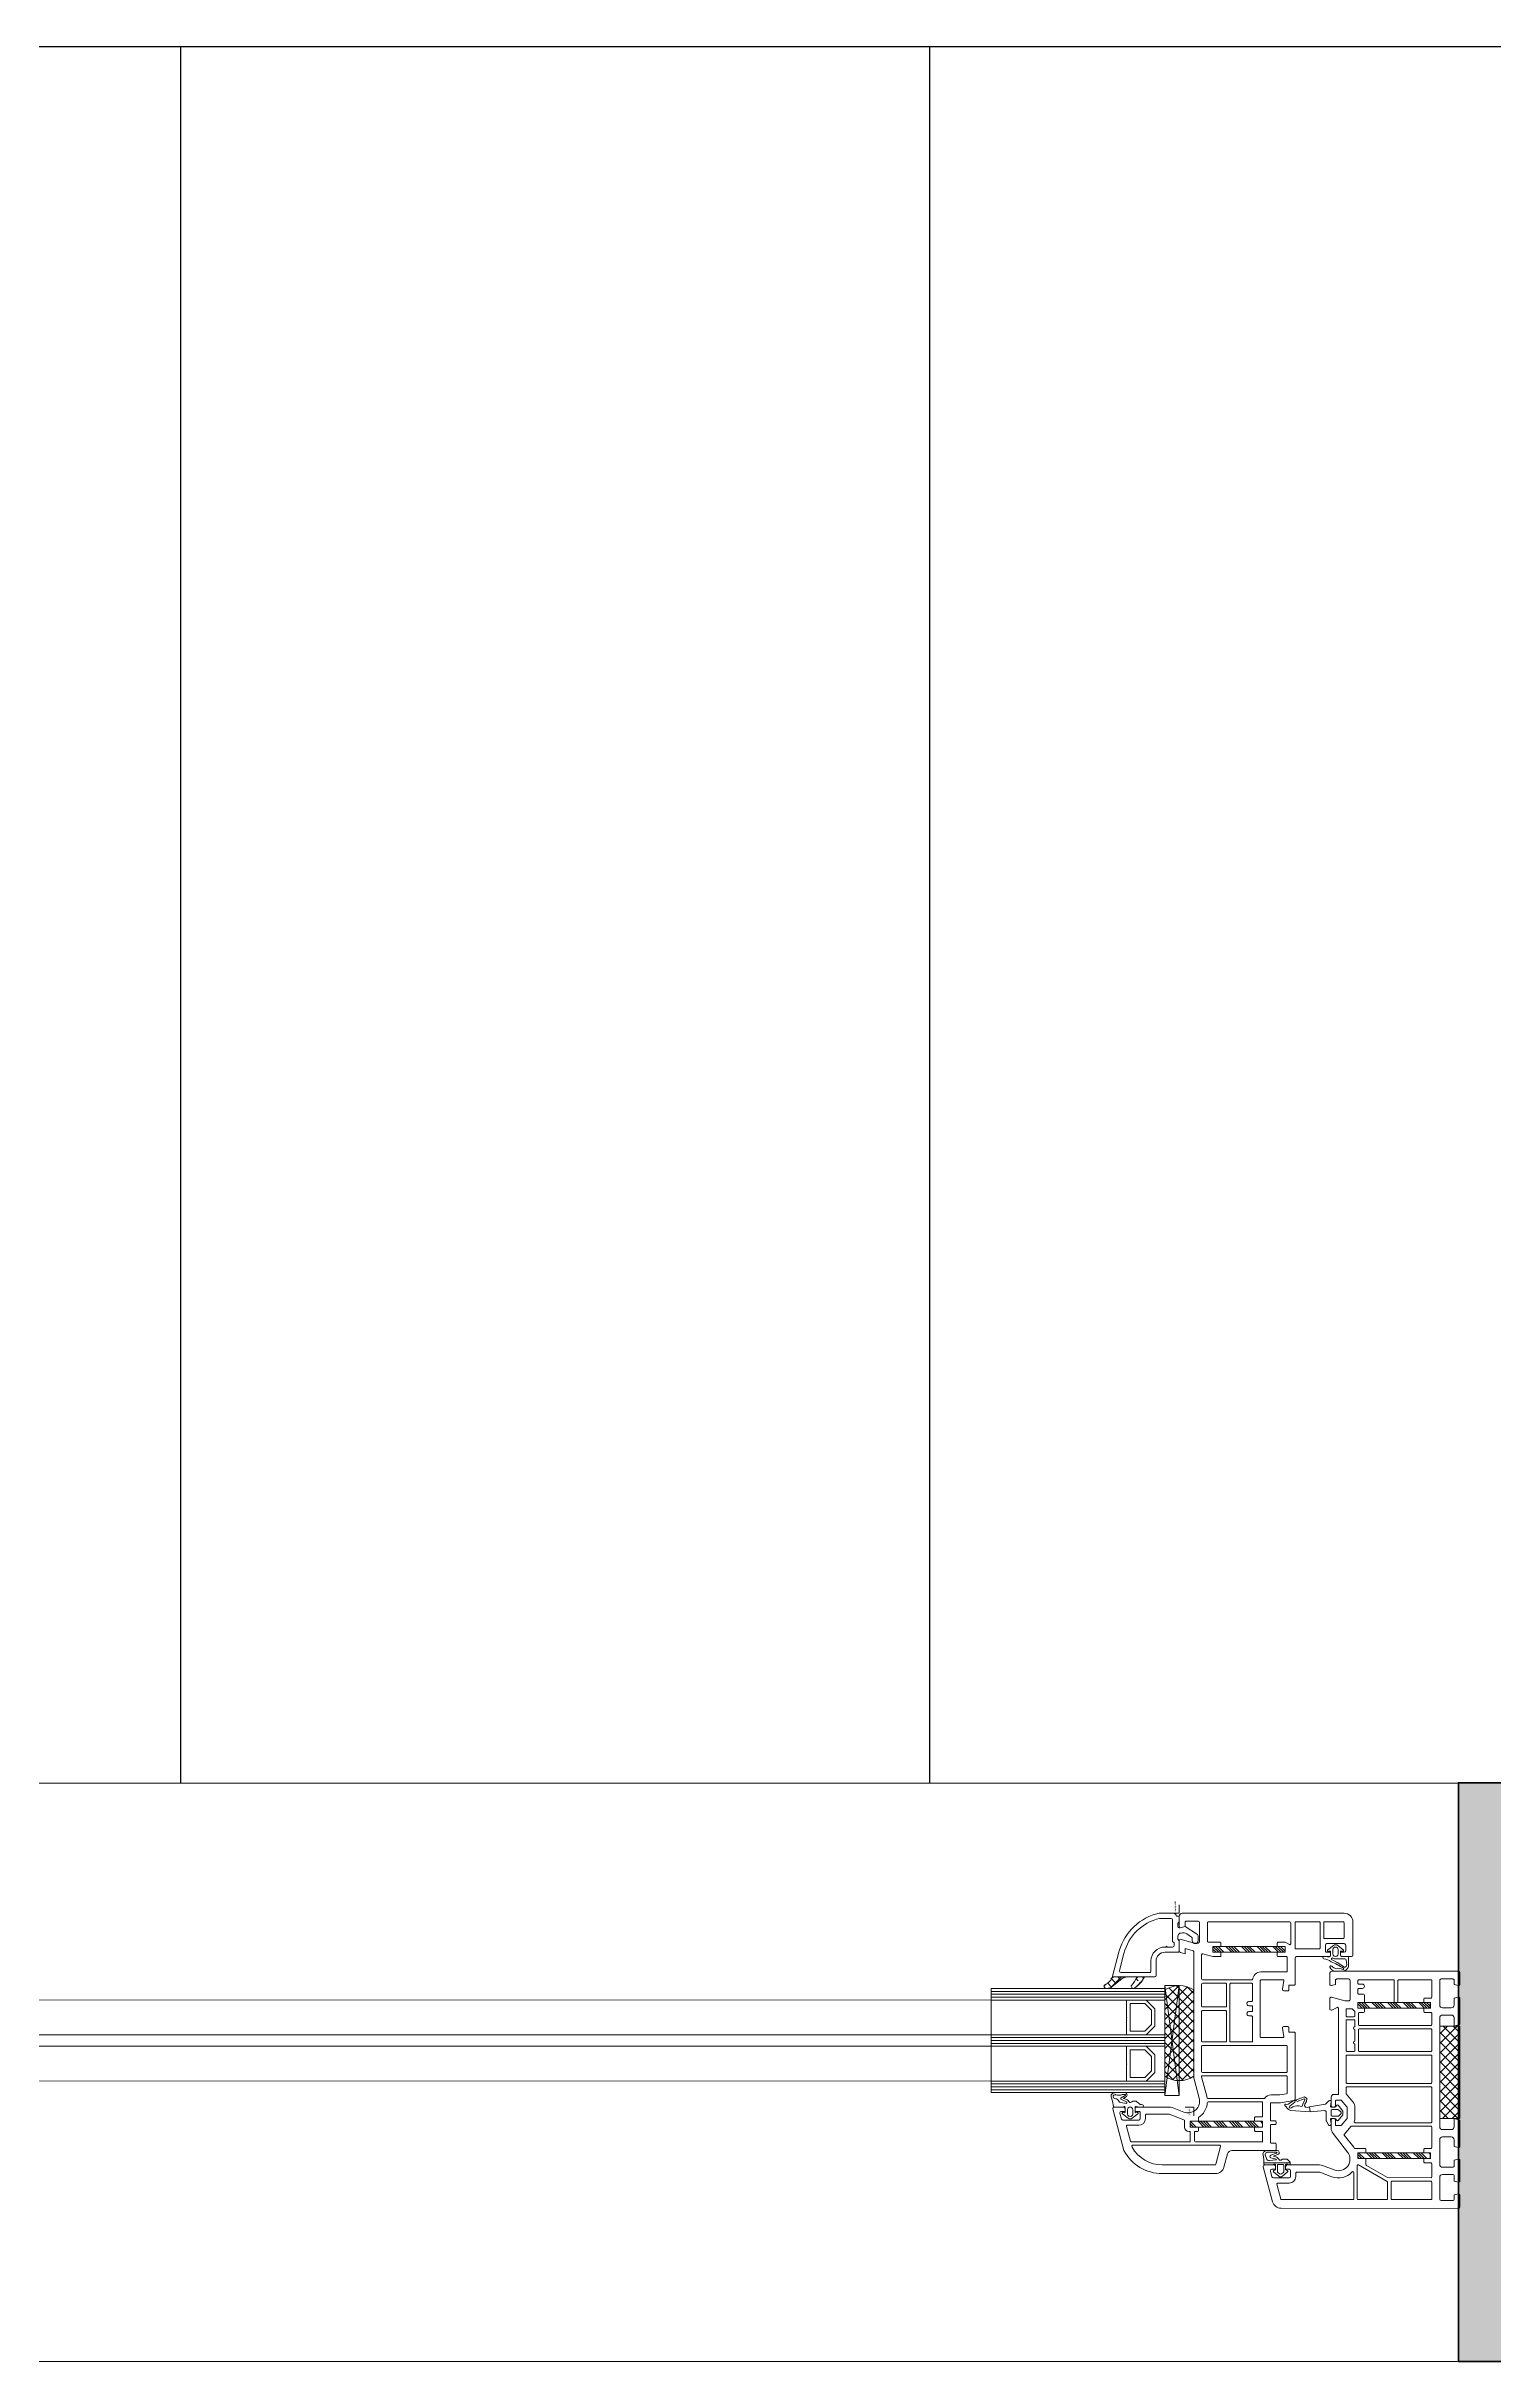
# Model space of a CAD drawing. Header units: feet. Extents: x 600 to 2744, y 411 to 1435.
# Drawn here: x 1770.68 to 1790, y 1023.16 to 1054.08 of the extents above; entities that cross this region are included whole.
import ezdxf

# ---------------------------------------------------------------- set-up
doc = ezdxf.new("R2010")
doc.units = ezdxf.units.FT
for name, color, linetype, lineweight in [('PQI-A-IN-ELEV', 245, 'Continuous', 9), ('PQI-A-WIN', 140, 'Continuous', 13), ('PQI-ST-COLM', 34, 'Continuous', 40)]:
    doc.layers.add(name, color=color, linetype=linetype, lineweight=lineweight)
doc.styles.get("Standard").update_dxf_attribs({"font": 'arial.ttf'})
pattern_1 = [(135, (-4.5994, -2.0003), (1.41421, 1.41421), []), (45, (-4.5994, -2.0003), (1.41421, -1.41421), [])]

# ---------------------------------------------------------------- blocks, each defined once
blk = doc.blocks.new('*X51')
for p, q in [((10.3, 18.74), (10.76, 19.2)), ((11.46, 17.2), (13.46, 19.2)), ((12.36, 17.2), (14.36, 19.2)), ((13.25, 17.2), (15.25, 19.2)), ((14.15, 17.2), (16.15, 19.2)), ((16.85, 17.2), (18.85, 19.2)), ((17.74, 17.2), (19.74, 19.2)), ((18.64, 17.2), (20.64, 19.2)), ((19.54, 17.2), (21.54, 19.2)), ((22.23, 17.2), (24.23, 19.2)), ((23.13, 17.2), (25.13, 19.2)), ((24.03, 17.2), (26.03, 19.2)), ((24.93, 17.2), (26.93, 19.2)), ((27.62, 17.2), (29.62, 19.2)), ((28.52, 17.2), (30.52, 19.2)), ((29.42, 17.2), (31.42, 19.2)), ((30.32, 17.2), (32.32, 19.2)), ((33.01, 17.2), (35.01, 19.2)), ((33.91, 17.2), (35.3, 18.59)), ((34.81, 17.2), (35.3, 17.7))]:
    blk.add_line(p, q)
blk = doc.blocks.new('*X52')
for p, q in [((10.3, 69.93), (11.58, 71.2)), ((10.47, 69.2), (12.47, 71.2)), ((11.37, 69.2), (13.37, 71.2)), ((12.27, 69.2), (14.27, 71.2)), ((14.97, 69.2), (16.97, 71.2)), ((15.86, 69.2), (17.86, 71.2)), ((16.76, 69.2), (18.76, 71.2)), ((17.66, 69.2), (19.66, 71.2)), ((20.35, 69.2), (22.35, 71.2)), ((21.25, 69.2), (23.25, 71.2)), ((22.15, 69.2), (24.15, 71.2)), ((23.05, 69.2), (25.05, 71.2)), ((25.74, 69.2), (27.74, 71.2)), ((26.64, 69.2), (28.64, 71.2)), ((27.54, 69.2), (29.54, 71.2)), ((28.44, 69.2), (30.44, 71.2)), ((31.13, 69.2), (33.13, 71.2)), ((32.03, 69.2), (34.03, 71.2)), ((32.93, 69.2), (34.93, 71.2)), ((33.82, 69.2), (35.3, 70.68))]:
    blk.add_line(p, q)
blk = doc.blocks.new('*X53')
for p, q in [((0, 57.25), (5.75, 63)), ((0, 60.62), (2.38, 63)), ((0, 53.88), (7, 60.88)), ((7, 53.62), (0, 60.62)), ((0, 50.51), (7, 57.51)), ((7, 50.25), (0, 57.25)), ((7, 56.98), (0.98, 63)), ((7, 60.35), (4.35, 63)), ((0, 47.15), (7, 54.15)), ((7, 46.88), (0, 53.88)), ((0, 43.78), (7, 50.78)), ((7, 43.51), (0, 50.51)), ((0, 40.41), (7, 47.41)), ((7, 40.15), (0, 47.15)), ((0, 37.04), (7, 44.04)), ((7, 36.78), (0, 43.78)), ((0, 33.68), (7, 40.68)), ((7, 33.41), (0, 40.41)), ((6.04, 31), (0, 37.04)), ((2.68, 31), (0, 33.68)), ((0.69, 31), (7, 37.31)), ((4.06, 31), (7, 33.94))]:
    blk.add_line(p, q)
blk = doc.blocks.new('PRJ_INSERT_55_593613279781', base_point=(370.06, 296.9))
for points in [[(370.59, 306.09), (370.05, 305.76), (369.97, 305.13), (370.16, 304.39), (368.47, 304.19), (368.82, 310.95), (369.17, 311.66), (370.62, 312.9), (370.8, 312.97), (371.03, 312.89), (371.12, 312.65), (370.99, 312.24), (371.11, 311.8), (372.38, 309.76), (372.64, 308.69), (373.59, 306.14), (372.99, 305.35), (372, 305.48), (371.12, 305.97)], [(370.26, 307.26), (370.38, 306.97), (371.46, 306.58), (372.42, 306.04), (372.77, 306.03), (372.9, 306.23), (372.03, 308.71), (372.25, 308.82), (372.37, 309.19), (372.25, 309.4), (372.03, 309.51), (371.72, 309.42), (370.4, 311.24), (369.85, 311.44), (369.72, 310.83), (370.12, 310.19), (370.38, 309.49), (370.49, 308.74), (370.45, 307.99)], [(369.26, 296.6), (369.15, 296.84), (368.96, 296.9), (367.16, 296.9), (366.86, 296.6), (366.86, 294.61), (366.97, 294.38), (367.87, 293.5), (368.25, 293.5), (369.15, 294.38), (369.26, 294.61)]]:
    blk.add_lwpolyline(points, close=True)
blk.add_lwpolyline([(363.96, 297.83, 0.81046), (364.27, 296.91), (365.83, 297.1), (366.06, 296.94), (366.06, 295.59), (365.97, 295.38), (365.4, 294.96), (365.31, 294.73), (365.37, 294.56), (365.42, 294.51), (367.42, 292.84), (368.7, 292.84), (370.7, 294.51), (370.81, 294.73), (370.72, 294.96), (370.15, 295.38), (370.06, 295.59), (370.06, 296.94), (370.29, 297.1), (371.83, 296.91, 0.721706), (372.24, 297.77), (371.11, 298.85), (370.16, 304.39), (368.47, 304.19), (368.82, 299.14, -0.439955), (368.32, 298.6), (365.33, 298.6), (365.17, 298.56)], format="xyb", close=True)
blk = doc.blocks.new('PRJ_INSERT_54_593613279164', base_point=(0, 0))
blk.add_line((4.01, 0.7), (-5.08, 0.7))
for points in [[(0.6, -1.92), (0.11, -1.66, -0.27755), (0, -1.48), (0, 0, -0.453753), (0.34, 0.3), (0.61, 0.26), (1.04, 0.01), (3.71, 0.01, 0.422763), (4.01, 0.32, -0.054836), (4.3, 3.53, 0.331921), (3.85, 4.66, 0.161435), (2.78, 5), (-0.6, 5, 0.831541), (-0.86, 3.65), (0.43, 3.15, -1.190626), (0.5, 2.89), (-0.47, 2.63, 0.129694), (-0.6, 2.55), (-1.2, 1.95, -0.601488), (-2.24, 1.86, 0.254499), (-2.49, 2), (-3.96, 2, 0.198909), (-4.17, 1.91), (-4.99, 1.09, 0.198912), (-5.08, 0.88), (-5.08, 0.31, 0.414214), (-4.78, 0.01), (-4.52, 0.01), (-4.09, 0.26, -0.16568), (-3.9, 0.3), (-3.74, 0.27, -0.375721), (-3.48, -0.02), (-3.48, -1.48, -0.27755), (-3.59, -1.66), (-4.08, -1.92, 0.531978), (-4.13, -2.41), (-2.39, -3.89, 0.363946), (-1.11, -3.89), (0.65, -2.41, 0.531978)], [(-2.73, -2.56), (-2.06, -3.12, 0.363955), (-1.42, -3.12), (-0.75, -2.56, 0.221711), (-0.64, -2.33), (-0.64, -0.12, 0.413991), (-0.94, 0.18), (-2.54, 0.18, 0.414157), (-2.84, -0.12), (-2.84, -2.33, 0.221711)], [(-0.27, 4.38, 1), (-0.32, 4.09), (1.61, 3.38, -0.733238), (1.57, 2.43), (-0.19, 1.96, 0.917629), (-0.19, 1.72), (2.09, 1.54, 0.335324), (3.12, 2.18), (3.62, 3.53, 0.355746), (3.44, 4.03), (2.97, 4.31, 0.134065), (2.71, 4.38)]]:
    blk.add_lwpolyline(points, format="xyb", close=True)
blk = doc.blocks.new('*X54')
for p, q in [((31.2, -72.68), (31.98, -71.9)), ((32.67, -73.9), (34.67, -71.9)), ((33.57, -73.9), (35.57, -71.9)), ((34.47, -73.9), (36.47, -71.9)), ((35.37, -73.9), (37.37, -71.9)), ((38.06, -73.9), (40.06, -71.9)), ((38.96, -73.9), (40.96, -71.9)), ((39.86, -73.9), (41.86, -71.9)), ((40.75, -73.9), (42.75, -71.9)), ((43.45, -73.9), (45.45, -71.9)), ((44.35, -73.9), (46.35, -71.9)), ((45.24, -73.9), (47.24, -71.9)), ((46.14, -73.9), (48.14, -71.9)), ((48.84, -73.9), (50.84, -71.9)), ((49.73, -73.9), (51.73, -71.9)), ((50.63, -73.9), (52.63, -71.9)), ((51.53, -73.9), (53.53, -71.9)), ((54.22, -73.9), (56.2, -71.93)), ((55.12, -73.9), (56.2, -72.82)), ((56.02, -73.9), (56.2, -73.72))]:
    blk.add_line(p, q)
blk = doc.blocks.new('*X55')
for p, q in [((23.4, -13.13), (25.03, -11.5)), ((23.92, -13.5), (25.92, -11.5)), ((24.82, -13.5), (26.82, -11.5)), ((25.72, -13.5), (27.72, -11.5)), ((28.41, -13.5), (30.41, -11.5)), ((29.31, -13.5), (31.31, -11.5)), ((30.21, -13.5), (32.21, -11.5)), ((31.11, -13.5), (33.11, -11.5)), ((33.8, -13.5), (35.8, -11.5)), ((34.7, -13.5), (36.7, -11.5)), ((35.6, -13.5), (37.6, -11.5)), ((36.5, -13.5), (38.5, -11.5)), ((39.19, -13.5), (41.19, -11.5)), ((40.09, -13.5), (42.09, -11.5)), ((40.99, -13.5), (42.99, -11.5)), ((41.88, -13.5), (43.88, -11.5)), ((44.58, -13.5), (46.58, -11.5)), ((45.48, -13.5), (47.48, -11.5)), ((46.37, -13.5), (48.37, -11.5)), ((47.27, -13.5), (48.4, -12.37))]:
    blk.add_line(p, q)
blk = doc.blocks.new('*X56')
for p, q in [((55, -31.09), (61.01, -25.08)), ((55, -27.72), (57.27, -25.45)), ((55, -34.45), (63.66, -25.8)), ((65, -36.69), (55, -26.69)), ((55, -37.82), (65, -27.82)), ((65, -40.06), (55, -30.06)), ((55, -41.19), (65, -31.19)), ((65, -33.32), (57.16, -25.48)), ((65, -29.96), (60.07, -25.03)), ((65, -26.59), (64.84, -26.43)), ((65, -43.43), (55, -33.43)), ((55, -44.56), (65, -34.56)), ((65, -46.79), (55, -36.79)), ((55, -47.93), (65, -37.93)), ((65, -50.16), (55, -40.16)), ((55, -51.29), (65, -41.29)), ((65, -53.53), (55, -43.53)), ((55, -54.66), (65, -44.66)), ((64.67, -56.56), (55, -46.9)), ((62.3, -57.56), (55, -50.26)), ((59.19, -57.82), (55, -53.63)), ((56.07, -56.96), (65, -48.03)), ((58.64, -57.75), (65, -51.4)), ((62.17, -57.59), (65, -54.76))]:
    blk.add_line(p, q)
blk = doc.blocks.new('PRJ_INSERT_53_593613279183', base_point=(93.09, 45.14))
for points in [[(96.57, 43.39, 0.493145), (96.82, 43.19), (97.25, 43.31, -0.818256), (97.52, 42.78), (95.57, 41.27, -0.342375), (94.09, 41.27), (92.15, 42.78, -0.818728), (92.41, 43.3), (92.84, 43.19, 0.493145), (93.09, 43.38), (93.09, 44.64, 0.414214), (92.59, 45.14), (90.68, 45.14, -0.413893), (90.38, 45.44), (90.37, 48.11, -0.414434), (92.37, 50.11), (94.85, 50.11, -0.326046), (96.79, 48.8, -0.909354), (96.07, 48.46, 0.282568), (94.68, 49.2, -0.132187), (92.36, 49.55, 1.066738), (92.12, 49.15, 0.039876), (96.3, 46.88, 0.149261), (98.83, 45.9, -0.963992), (98.81, 45.14), (98.04, 45.14, -0.012349), (97.12, 45.21, 0.443501), (96.57, 44.71)], [(94.22, 47.2), (96.05, 46.23, -1.052816), (95.72, 45.62, 0.139333), (94.66, 45.92), (91.65, 45.92, -0.382456), (91.16, 46.36), (90.98, 48, -0.505503), (91.79, 48.74)], [(93.93, 44.22, -1), (95.73, 44.22), (95.73, 42.72, -1), (93.93, 42.72)]]:
    blk.add_lwpolyline(points, format="xyb", close=True)
blk = doc.blocks.new('PRJ_INSERT_51_593613279187', base_point=(0, 0))
for points in [[(-2.5, -3.85, 0.339142), (-1.03, -3.85), (0.92, -2.36, 0.808674), (0.67, -1.83), (0.23, -1.94, -0.491369), (-0.02, -1.75), (-0.02, -0.12, -0.708523), (0.51, 0.07, 0.231673), (0.67, 0), (3.73, 0, 0.369523), (4.03, 0.25), (4.31, 2.03), (4.8, 3.53, 0.331664), (4.34, 4.66, 0.134785), (3.27, 5), (0.02, 5, 0.607736), (-0.53, 3.69), (0.46, 3.09, -0.653241), (0.43, 2.91), (-0.81, 2.46, 0.328397), (-1.27, 1.95, -0.43088), (-2.09, 1.65, 0.455948), (-4.64, 1.35, -0.189266), (-6.03, 0.79, 0.992484), (-6.02, 0), (-4.95, 0), (-3.85, 0.17, -0.46157), (-3.5, -0.12), (-3.5, -1.75, -0.491714), (-3.75, -1.95), (-4.2, -1.83, 0.808674), (-4.45, -2.36)], [(-0.39, 1.29), (1.51, 1.59, 0.243686), (2.13, 1.99), (2.33, 2.34, -0.198893), (2.94, 2.8, 0.149078), (4.03, 3.21), (4.12, 3.52, 0.40407), (3.87, 4.06), (3.36, 4.28, 0.163046), (3.17, 4.27, -0.202004), (0.96, 4.36, 0.138983), (0.8, 4.4), (-0.04, 4.36, 0.642669), (-0.05, 4.02), (1.32, 3.2, -0.577351), (1.28, 2.57), (-0.55, 1.82, 0.756768)], [(-2.66, -0.9), (-2.66, -2.4, 1), (-0.86, -2.4), (-0.86, -0.9, 1)]]:
    blk.add_lwpolyline(points, format="xyb", close=True)
blk = doc.blocks.new('BASEPOINT')
for q in [(0, 3), (2.96, 0)]:
    blk.add_line((0, 0), q)
blk.add_text('Basepoint', height=0.6).set_placement((0.45, 1.17))
blk = doc.blocks.new('PRJ_INSERT_50_593613279190', base_point=(0, 0))
h = blk.add_hatch()
h.set_pattern_fill('NETZ', color=256, scale=2, angle=-135, style=0)
h.set_pattern_definition(pattern_1)
edge = h.paths.add_edge_path()
edge.add_arc((-25.3, 25.34), 0.701, 21.51182, 179.95802)
edge.add_line((-26, 25.34), (-26, 25.04))
edge.add_arc((-22.99, 25.05), 3.01, 180.06156, 218.44381)
edge.add_line((-25.35, 23.18), (-22.67, 19.87))
edge.add_arc((-25, 17.98), 3, 0, 39.0439, ccw=False)
edge.add_line((-22, 17.98), (-22, 22.9))
edge.add_arc((-21.8, 22.9), 0.197, 73.53865, 180.28711, ccw=False)
edge.add_arc((-20.78, 27.14), 4.17, 201.73547, 256.53694, ccw=False)
h = blk.add_hatch()
h.set_pattern_fill('NETZ', color=256, scale=2, angle=-135, style=0)
h.set_pattern_definition(pattern_1)
edge = h.paths.add_edge_path()
edge.add_arc((-25.3, 15.93), 0.7, 57.98631, 211.92105, ccw=False)
edge.add_arc((-19.32, 22.23), 8, 225.52181, 250.45668)
edge.add_line((-22, 14.69), (-22, 11.99))
edge.add_arc((-17.19, 21.15), 10.35, 212.72278, 242.29217, ccw=False)
for points in [[(-24.65, 25.59, 0.827612), (-26, 25.34), (-26, 25.04, 0.169058), (-25.35, 23.18), (-22.67, 19.87, -0.172029), (-22, 17.98), (-22, 22.9, -0.502666), (-21.75, 23.09, -0.243781)], [(-25.89, 15.56, -0.794971), (-24.93, 16.52, 0.10923), (-22, 14.69), (-22, 11.99, -0.129742)], [(-3, 0), (-1, 0), (-1, 1, 0.414214), (0, 2), (0, 7, 0.27545), (-12.95, 20.73), (-13.5, 20.88), (-21.75, 23.09, 0.490874), (-22, 22.89), (-22, 8.5, 0.413429), (-21.5, 8), (-16.5, 8, -0.414072), (-13.5, 5), (-13.5, 0.5, 0.414542), (-13, 0), (-9.5, 0), (-9, 0.5), (-7.9, 0.5, -0.339454), (-6.93, -0.24), (-6.83, -0.62, -0.212557), (-7.15, -2.63), (-8.22, -4.27, -0.253968), (-8.64, -4.5), (-9.5, -4.5, 1), (-9.5, -6.5), (-7.79, -6.5, 0.253968), (-7.37, -6.27), (-4.6, -2), (-5.08, -0.21, -0.493145), (-4.54, 0.5), (-3.5, 0.5)], [(-11.43, 4.4), (-11.68, 4.65), (-11.68, 5, 0.414381), (-16.48, 9.8), (-19.97, 9.8, -0.414219), (-20.47, 10.3), (-20.47, 20.24, -0.493144), (-19.85, 20.72), (-13.92, 19.13, -0.280669), (-1.78, 6.8), (-1.78, 2.8, -0.41418), (-2.28, 2.3), (-9.72, 2.3), (-10.22, 1.8), (-11.18, 1.8, -0.414237), (-11.68, 2.3), (-11.68, 4.15)]]:
    blk.add_lwpolyline(points, format="xyb", close=True)
blk.add_blockref('BASEPOINT', (0, 0))
blk = doc.blocks.new('BASIS')
for q in [(0, 3), (3, 0)]:
    blk.add_line((0, 0), q)
blk.add_text('BASIS', height=0.6).set_placement((0.45, 1.17))
blk = doc.blocks.new('GLASDATABASE6')
for p, q in [((-35, 0), (-35, 60)), ((-34, 0), (-34, 60)), ((-33, 0), (-33, 60)), ((-19, 0), (-19, 60)), ((-18, 0), (-18, 60)), ((-17, 0), (-17, 60)), ((-3, 0), (-3, 60)), ((-2, 0), (-2, 60)), ((-1, 0), (-1, 60)), ((1, 0), (-37, -5)), ((1, -5), (-37, 0))]:
    blk.add_line(p, q)
for points in [[(-32, 0), (-32, 60), (-36, 60), (-36, 0)], [(-32, 13.2), (-26.12, 13.2), (-26, 13.1), (-25.88, 13.2), (-20, 13.2), (-20, 60), (-32, 60)], [(-16, 0), (-16, 60), (-20, 60), (-20, 0)], [(-16, 13.2), (-10.12, 13.2), (-10, 13.1), (-9.88, 13.2), (-4, 13.2), (-4, 60), (-16, 60)], [(0, 0), (0, 60), (-4, 60), (-4, 0)], [(-21.2, 12), (-21.2, 6.9), (-23.5, 4.6), (-28.5, 4.6), (-30.8, 6.9), (-30.8, 12)], [(-5.2, 12), (-5.2, 6.9), (-7.5, 4.6), (-12.5, 4.6), (-14.8, 6.9), (-14.8, 12)], [(1, 0), (1, -5), (-37, -5), (-37, 0)], [(-20, 6.4), (-23, 3.4), (-29, 3.4), (-32, 6.4), (-32, 0), (-20, 0)], [(-4, 6.4), (-7, 3.4), (-13, 3.4), (-16, 6.4), (-16, 0), (-4, 0)], [(0, 0), (0, 0)], [(0, 0), (0, 0)]]:
    blk.add_lwpolyline(points, close=True)
blk.add_blockref('BASIS', (5, -10))
blk = doc.blocks.new('w2')
at = {"ltscale": 1000}
for p, q in [((-970.72, 3), (-1538, 3)), ((-970.72, -9), (-1538, -9)), ((-970.72, -13), (-1538, -13)), ((-970.72, -25), (-1538, -25))]:
    blk.add_line(p, q, dxfattribs=at)
for points in [[(-1658, -22.2, 0.556925), (-1657.57, -22.47), (-1655.72, -21.55, -0.556533), (-1655, -22), (-1655, -25.5, -0.496724), (-1655.64, -25.98), (-1660.2, -24.7), (-1661.5, -24.7, 0.414431), (-1662, -25.2), (-1662, -31.8, 0.414436), (-1661.5, -32.3), (-1657.5, -32.3, 0.414367), (-1657, -31.8), (-1657, -30.38), (-1655.63, -30.02, -0.492998), (-1655, -30.5), (-1655, -34, -0.414113), (-1656, -35), (-1699.5, -35, -0.41391), (-1700, -34.5), (-1700, -30.5, -0.492952), (-1699.37, -30.02), (-1698, -30.38), (-1698, -31.8, 0.414436), (-1697.5, -32.3), (-1693.5, -32.3, 0.414367), (-1693, -31.8), (-1693, -23.3, 0.414337), (-1694, -22.3), (-1697, -22.3, 0.414305), (-1698, -23.3), (-1698, -25.62), (-1699.37, -25.98, -0.492951), (-1700, -25.5), (-1700, -16.54), (-1698, -16), (-1698, -18.8, 0.414305), (-1697, -19.8), (-1694, -19.8, 0.414337), (-1693, -18.8), (-1693, 18.8, 0.414353), (-1694, 19.8), (-1697, 19.8, 0.414289), (-1698, 18.8), (-1698, 16), (-1700, 16.54), (-1700, 25.5, -0.492952), (-1699.37, 25.98), (-1698, 25.62), (-1698, 23.3, 0.414312), (-1697, 22.3), (-1694, 22.3, 0.41433), (-1693, 23.3), (-1693, 31.8, 0.414337), (-1694, 32.8), (-1697.5, 32.8, 0.414474), (-1698, 32.3), (-1698, 30.38), (-1699.37, 30.02, -0.492965), (-1700, 30.5), (-1700, 37.5, -0.492951), (-1699.37, 37.98), (-1698, 37.62), (-1698, 35.8, 0.414434), (-1697.5, 35.3), (-1694, 35.3, 0.414337), (-1693, 36.3), (-1693, 43.8, 0.414099), (-1693.5, 44.3), (-1697.5, 44.3, 0.414474), (-1698, 43.8), (-1698, 42.38), (-1699.37, 42.02, -0.492957), (-1700, 42.5), (-1700, 46.5, -0.413949), (-1699.5, 47), (-1638.17, 47, -0.339426), (-1635.27, 44.78), (-1632.02, 32.63, -0.492962), (-1632.5, 32), (-1635.75, 32, -0.413995), (-1636.25, 32.5), (-1636.25, 33.5), (-1634.97, 33.5, 0.493234), (-1634.49, 34.13), (-1635.03, 36.13, 0.339569), (-1635.51, 36.5), (-1640.97, 36.5, 0.414176), (-1641.47, 36), (-1641.47, 34, 0.414129), (-1640.97, 33.5), (-1639.75, 33.5), (-1639.75, 32.5, -0.414056), (-1640.25, 32), (-1651.45, 32, -0.090992), (-1652.51, 32.2), (-1656.58, 33.74, 0.759024), (-1661.15, 27.54), (-1656.14, 21.12, -0.167343), (-1655.5, 19.27), (-1655.5, 16.5, -0.414099), (-1656, 16), (-1656.5, 16, -0.413953), (-1657, 16.5), (-1657, 18.1, 0.414442), (-1657.3, 18.4), (-1658.99, 18.4), (-1660.93, 16.08, 0.176331), (-1661, 15.89), (-1661, 12.11, 0.176331), (-1660.93, 11.92), (-1658.99, 9.6), (-1657.3, 9.6, 0.414454), (-1657, 9.9), (-1657, 11.5, -0.413993), (-1656.5, 12), (-1656, 12, -0.414059), (-1655.5, 11.5), (-1655.5, 8.6, -0.41409), (-1656.5, 7.6), (-1658, 7.6)], [(-1676.5, 44, -0.414447), (-1676.2, 43.7), (-1676.2, 37.9, -0.414397), (-1676.5, 37.6), (-1690, 37.6, -0.414209), (-1690.3, 37.9), (-1690.3, 43.7, -0.414259), (-1690, 44)], [(-1674.7, 44), (-1664.8, 44, -0.414029), (-1664.5, 43.7), (-1664.5, 32.24, -0.577202), (-1664.95, 31.98), (-1674.85, 37.7, -0.26846), (-1675, 37.96), (-1675, 43.7, -0.414535)], [(-1637.03, 38.3), (-1640.97, 38.3, 0.414183), (-1643.27, 36), (-1643.27, 34.8, -0.414388), (-1643.57, 34.5), (-1651.54, 34.5), (-1655.69, 36.08, 0.306342), (-1662.78, 34.41, -0.683106), (-1663.3, 34.61), (-1663.3, 43.7, -0.414259), (-1663, 44), (-1638.4, 44, -0.339457), (-1638.11, 43.78), (-1636.74, 38.68, -0.492823)], [(-1664.7, 29.8), (-1664.7, 27.8), (-1667.5, 27.8), (-1667.5, 26.6, 0.414535), (-1667.2, 26.3), (-1663.58, 26.3), (-1663.28, 25.88), (-1660.03, 21.72, -0.354189), (-1660.04, 21.34), (-1662.25, 18.71, -0.221513), (-1662.48, 18.6), (-1690, 18.6, -0.414203), (-1690.3, 18.9), (-1690.3, 26, -0.414196), (-1690, 26.3), (-1687.8, 26.3, 0.414029), (-1687.5, 26.6), (-1687.5, 27.8), (-1689.8, 27.8), (-1689.8, 29.8), (-1687.5, 29.8), (-1687.5, 31, 0.41397), (-1687.8, 31.3), (-1690, 31.3, -0.414203), (-1690.3, 31.6), (-1690.3, 36.1, -0.414204), (-1690, 36.4), (-1675, 36.4), (-1667.65, 32.16, -0.267494), (-1667.5, 31.9), (-1667.5, 29.8)], [(-1608, -41.72, 0.336162), (-1607.78, -42.01), (-1605, -42.79), (-1605, -41), (-1603.37, -41.44, -0.33952), (-1603, -41.92), (-1603, -45.5, -0.496683), (-1603.63, -45.98), (-1608.2, -44.7), (-1609.5, -44.7, 0.414137), (-1610, -45.2), (-1610, -51.8, 0.414137), (-1609.5, -52.3), (-1605.5, -52.3, 0.414263), (-1605, -51.8), (-1605, -50.38), (-1603.63, -50.02, -0.493031), (-1603, -50.5), (-1603, -54, -0.414269), (-1604, -55), (-1660, -55, -0.41418), (-1663, -52), (-1663, -40.5, -0.4141), (-1662.5, -40), (-1659.25, -40, -0.414226), (-1658.75, -40.5), (-1658.75, -41.5), (-1660, -41.5, 0.414099), (-1660.5, -42), (-1660.5, -44, 0.414353), (-1660, -44.5), (-1654, -44.5, 0.414201), (-1653.5, -44), (-1653.5, -42, 0.414225), (-1654, -41.5), (-1655.25, -41.5), (-1655.25, -40.5, -0.414099), (-1654.75, -40), (-1643.5, -40, 0.414185), (-1643, -39.5), (-1643, -30.35, -0.414173), (-1642.8, -30.15), (-1641, -30.15, 0.414836), (-1640.8, -29.95), (-1640.8, -28.4, -0.414327), (-1640.6, -28.2), (-1639.1, -28.2, -0.462687), (-1638.61, -28.78), (-1639.1, -31.77, 0.462996), (-1638.9, -32), (-1631.2, -32, 0.414368), (-1631, -31.8), (-1631, -12.2, 0.414453), (-1631.2, -12), (-1638.9, -12, 0.463083), (-1639.1, -12.23), (-1638.61, -15.22, -0.462693), (-1639.1, -15.8), (-1640.6, -15.8, -0.414327), (-1640.8, -15.6), (-1640.8, -14.05, 0.414836), (-1641, -13.85), (-1642.8, -13.85, -0.414265), (-1643, -13.65), (-1643, 9.2, -0.363791), (-1642.59, 9.69), (-1638, 10.5), (-1634.8, 10.5, 0.414387), (-1634.5, 10.8), (-1634.5, 16.5, 0.414447), (-1634.8, 16.8), (-1636.2, 16.8, -0.414038), (-1636.5, 17.1), (-1636.5, 17.7, -0.414045), (-1636.2, 18), (-1634.8, 18, 0.414387), (-1634.5, 18.3), (-1634.5, 24.2, 0.414388), (-1634.8, 24.5), (-1636.2, 24.5, -0.414041), (-1636.5, 24.8), (-1636.5, 26.7, -0.414045), (-1636.2, 27), (-1621.15, 27, 0.339444), (-1619.7, 28.11), (-1618.45, 32.78, -0.339467), (-1615.55, 35), (-1597.13, 35, -0.278172), (-1583.87, 27), (-1580.02, 12.63, -0.492995), (-1580.5, 12), (-1583.75, 12, -0.414097), (-1584.25, 12.5), (-1584.25, 13.5), (-1582.97, 13.5, 0.493238), (-1582.49, 14.13), (-1583.03, 16.13, 0.339521), (-1583.51, 16.5), (-1588.97, 16.5, 0.414185), (-1589.47, 16), (-1589.47, 13.94, 0.414338), (-1589.03, 13.5), (-1587.75, 13.5), (-1587.75, 12.5, -0.414224), (-1588.25, 12), (-1599.45, 12, -0.090993), (-1600.51, 12.2), (-1604.58, 13.74, 0.611471), (-1609.86, 8.97), (-1608.1, 2.38, -0.06546), (-1608, 1.61)], [(-1586.59, 25.58, -0.492833), (-1586.88, 25.2), (-1616.99, 25.2, -0.493372), (-1617.28, 25.58), (-1615.61, 31.78, -0.339454), (-1615.32, 32), (-1597.13, 32, -0.271046), (-1586.67, 25.88)], [(-1660.7, 5.3, -0.414402), (-1661, 5), (-1690, 5, -0.414215), (-1690.3, 5.3), (-1690.3, 17.1, -0.414215), (-1690, 17.4), (-1663.77, 17.4, -0.528873), (-1663.49, 16.99, 0.094055), (-1663.7, 15.89), (-1663.7, 12.11, 0.176325), (-1663, 10.18), (-1660.7, 7.44)], [(-1631.8, 16.9), (-1631.8, 18.9), (-1629, 18.9), (-1629, 20.1, 0.414402), (-1629.3, 20.4), (-1631.5, 20.4, -0.414486), (-1631.8, 20.7), (-1631.8, 23.7, -0.414478), (-1631.5, 24), (-1608.6, 24, -0.414004), (-1608.3, 23.7), (-1608.3, 20.4), (-1609.3, 20.4, 0.414082), (-1609.6, 20.1), (-1609.6, 18.9), (-1606.8, 18.9), (-1606.8, 16.9), (-1609.6, 16.9), (-1609.6, 15.65, 0.237321), (-1612.68, 10.48, -0.393466), (-1612.98, 10.2), (-1631.5, 10.2, -0.414491), (-1631.8, 10.5), (-1631.8, 15.1, -0.414491), (-1631.5, 15.4), (-1629.3, 15.4, 0.414397), (-1629, 15.7), (-1629, 16.9)], [(-1604.8, 16.7), (-1604.8, 18.9, 0.414204), (-1606.3, 20.4), (-1606.8, 20.4), (-1606.8, 23.7, -0.414478), (-1606.5, 24), (-1586.4, 24, -0.339454), (-1586.11, 23.78), (-1584.74, 18.68, -0.493262), (-1585.03, 18.3), (-1588.97, 18.3, 0.414186), (-1591.27, 16), (-1591.27, 14.8, -0.414387), (-1591.57, 14.5), (-1599.54, 14.5), (-1604.61, 16.42, -0.311936)], [(-1637.76, 7.8), (-1634.8, 7.8, 0.236093), (-1632.4, 9), (-1612.88, 9, -0.360501), (-1612.58, 8.76, 0.018669), (-1612.47, 8.27), (-1610.68, 1.58, -0.493042), (-1610.97, 1.2), (-1640, 1.2, -0.414491), (-1640.3, 1.5), (-1640.3, 7.1, -0.364012), (-1640.05, 7.4)], [(-1661, 3.8, -0.414383), (-1660.7, 3.5), (-1660.7, -5.7, -0.414402), (-1661, -6), (-1690, -6, -0.414215), (-1690.3, -5.7), (-1690.3, 3.5, -0.414196), (-1690, 3.8)], [(-1608, -28.47), (-1608, 1.35, -0.301246), (-1598, 1.35), (-1598, -28.47, -0.301246)], [(-1664.9, -14.7, -0.413985), (-1665.2, -15), (-1690, -15, -0.414215), (-1690.3, -14.7), (-1690.3, -7.5, -0.414196), (-1690, -7.2), (-1665.2, -7.2, -0.413966), (-1664.9, -7.5)], [(-1663.7, -10.8), (-1663.7, -14.8, -1), (-1663.7, -15.8), (-1663.7, -17.9, 0.414126), (-1663.4, -18.2), (-1661, -18.2, 0.414402), (-1660.7, -17.9), (-1660.7, -7.5, 0.414383), (-1661, -7.2), (-1663.4, -7.2, 0.414109), (-1663.7, -7.5), (-1663.7, -9.8, -1)], [(-1640, 0), (-1611, 0, -0.414114), (-1610.7, -0.3), (-1610.7, -9, -0.414123), (-1611, -9.3), (-1640, -9.3, -0.414487), (-1640.3, -9), (-1640.3, -0.3, -0.414478)], [(-1627.05, -21, 1), (-1627.05, -19.5), (-1628, -19.5, -0.414487), (-1628.3, -19.2), (-1628.3, -10.8, -0.414487), (-1628, -10.5), (-1620.8, -10.5, -0.414214), (-1620.5, -10.8), (-1620.5, -30.5, -0.414214), (-1620.8, -30.8), (-1628, -30.8, -0.414487), (-1628.3, -30.5), (-1628.3, -24.8, -0.414487), (-1628, -24.5), (-1627.05, -24.5, 1), (-1627.05, -23), (-1628.3, -23), (-1628.3, -21)], [(-1619, -10.5), (-1611, -10.5, -0.414123), (-1610.7, -10.8), (-1610.7, -21.1, -0.414123), (-1611, -21.4), (-1619, -21.4, -0.414214), (-1619.3, -21.1), (-1619.3, -10.8, -0.414214)], [(-1665.2, -16.2, -0.413966), (-1664.9, -16.5), (-1664.9, -20.4, -0.414029), (-1665.2, -20.7), (-1666.7, -20.7, 0.414109), (-1667, -21), (-1667, -22.2), (-1664.7, -22.2), (-1664.7, -24.2), (-1667, -24.2), (-1667, -26.7, 0.414126), (-1666.7, -27), (-1665, -27, -0.414388), (-1664.7, -27.3), (-1664.7, -28.7, -0.414402), (-1665, -29), (-1666.25, -29, 1), (-1666.25, -30.5), (-1665, -30.5, -0.414388), (-1664.7, -30.8), (-1664.7, -31.7, -0.414447), (-1665, -32), (-1677, -32, -0.414259), (-1677.3, -31.7), (-1677.3, -24.2), (-1678.5, -24.2), (-1678.5, -31.7, -0.41403), (-1678.8, -32), (-1690, -32, -0.414259), (-1690.3, -31.7), (-1690.3, -26, -0.414196), (-1690, -25.7), (-1687.8, -25.7, 0.414029), (-1687.5, -25.4), (-1687.5, -24.2), (-1689.8, -24.2), (-1689.8, -22.2), (-1687.5, -22.2), (-1687.5, -21, 0.413966), (-1687.8, -20.7), (-1690, -20.7, -0.414259), (-1690.3, -20.4), (-1690.3, -16.5, -0.414196), (-1690, -16.2)], [(-1663.4, -19.2), (-1661, -19.2, -0.414397), (-1660.7, -19.5), (-1660.7, -21.7, -0.414402), (-1661, -22), (-1662.7, -22), (-1663.7, -21), (-1663.7, -19.5, -0.414121)], [(-1619, -30.8, -0.414214), (-1619.3, -30.5), (-1619.3, -22.9, -0.414214), (-1619, -22.6), (-1611, -22.6, -0.414123), (-1610.7, -22.9), (-1610.7, -30.5, -0.414123), (-1611, -30.8)], [(-1640, -34.7), (-1631.2, -34.7, 0.394136), (-1628.31, -32), (-1611, -32, -0.414123), (-1610.7, -32.3), (-1610.7, -40.65, -0.49308), (-1611.08, -40.94), (-1614.6, -40), (-1617.1, -40, 0.414013), (-1617.4, -40.3), (-1617.4, -41.5), (-1614.6, -41.5), (-1614.6, -43.5), (-1617.4, -43.5), (-1617.4, -44.7, 0.414048), (-1617.1, -45), (-1613, -45, -0.414051), (-1612.7, -45.3), (-1612.7, -51.7, -0.41416), (-1613, -52), (-1641.2, -52, -0.414093), (-1641.5, -51.7), (-1641.5, -44.42, -0.57716), (-1641.05, -44.16), (-1639.6, -45), (-1637.1, -45, 0.414048), (-1636.8, -44.7), (-1636.8, -43.5), (-1639.6, -43.5), (-1639.6, -41.5), (-1636.8, -41.5), (-1636.8, -40.3, 0.414013), (-1637.1, -40), (-1640, -40, -0.414478), (-1640.3, -39.7), (-1640.3, -35, -0.414491)], [(-1659.7, -46.3), (-1653.2, -46.3, -0.41443), (-1652.9, -46.6), (-1652.9, -51.7, -0.414525), (-1653.2, -52), (-1659.7, -52, -0.414093), (-1660, -51.7), (-1660, -46.6, -0.413996)], [(-1651.4, -42.7), (-1643.3, -42.7, -0.414447), (-1643, -43), (-1643, -51.7, -0.414436), (-1643.3, -52), (-1651.4, -52, -0.414436), (-1651.7, -51.7), (-1651.7, -43, -0.414447)]]:
    blk.add_lwpolyline(points, format="xyb", close=True, dxfattribs=at)
for points in [[(-1664.7, 29.8), (-1664.7, 27.8), (-1689.7, 27.8), (-1689.7, 29.8)], [(-1631.8, 16.9), (-1631.8, 18.9), (-1606.8, 18.9), (-1606.8, 16.9)], [(-1700, -16), (-1693, -16), (-1693, 16), (-1700, 16)], [(-1664.7, -22.2), (-1664.7, -24.2), (-1689.7, -24.2), (-1689.7, -22.2)], [(-1639.6, -41.5), (-1614.6, -41.5), (-1614.6, -43.5), (-1639.6, -43.5)]]:
    blk.add_lwpolyline(points, close=True, dxfattribs=at)
at = {"layer": 'PQI-A-IN-ELEV', "ltscale": 1000}
for p, q in [((-1700, 100), (0, 100)), ((-1700, -100), (0, -100))]:
    blk.add_line(p, q, dxfattribs=at)
at = {"ltscale": 1000, "extrusion": (0, 0, -1), "zscale": -1, "rotation": 180}
for name, p in [('PRJ_INSERT_54_593613279164', (1636.25, 32)), ('*X51', (1700, 47)), ('*X54', (1663, -55)), ('PRJ_INSERT_51_593613279187', (1584.25, 12)), ('*X53', (1700, 47)), ('*X56', (1663, -55)), ('*X52', (1700, 47)), ('*X55', (1663, -55))]:
    blk.add_blockref(name, p, dxfattribs=at)
at = {"ltscale": 1000, "rotation": 270}
for name, p in [('PRJ_INSERT_55_593613279781', (-1655.5, 12)), ('PRJ_INSERT_50_593613279190', (-1603, -55))]:
    blk.add_blockref(name, p, dxfattribs=at)
at = {"ltscale": 1000, "xscale": -1, "rotation": 270.0000000000396}
blk.add_blockref('GLASDATABASE6', (-1598, 7), dxfattribs=at)
at = {"ltscale": 1000}
blk.add_blockref('PRJ_INSERT_53_593613279183', (-1658.74, -40), dxfattribs=at)

msp = doc.modelspace()

# ---------------------------------------------------------------- hatches: boundary and pattern name
at = {"transparency": 33554687}
h = msp.add_hatch(color=256, dxfattribs=at)
h.dxf.hatch_style = 1
h.paths.add_polyline_path([(1820.44, 1202.799), (1812.713, 1202.799), (1812.713, 1119.74), (1820.44, 1119.74)])
h.paths.add_polyline_path([(1812.713, 1202.528), (1812.713, 1202.799), (1820.438, 1202.799), (1820.438, 1210.528), (1573.438, 1210.528), (1573.438, 1202.528)])
h.paths.add_polyline_path([(1812.712, 1030.889), (1789.533, 1030.889), (1789.533, 1023.162), (1820.438, 1023.162), (1820.438, 1054.068), (1812.712, 1054.068)])
h.paths.add_polyline_path([(1723.879, 1023.16), (1723.879, 1030.887), (1682.474, 1030.887), (1682.474, 1164.167), (1678.61, 1164.167), (1678.61, 1023.16)])

# ---------------------------------------------------------------- linework, layer by layer
for p, q in [((1812.712, 1054.068), (1682.474, 1054.068)), ((1772.474, 1030.887), (1772.474, 1054.068)), ((1782.474, 1030.887), (1782.474, 1054.068))]:
    msp.add_line(p, q)
at = {"layer": 'PQI-ST-COLM', "color": 0, "lineweight": 35}
msp.add_lwpolyline([(1820.438, 1023.162), (1789.533, 1023.162), (1789.533, 1030.889), (1812.712, 1030.889), (1812.712, 1054.068), (1820.438, 1054.068), (1820.438, 1023.162)], dxfattribs=at)

# ---------------------------------------------------------------- block references
at = {"layer": 'PQI-A-WIN', "ltscale": 1000, "xscale": 0.03863196438221001, "yscale": 0.03863196438221001, "zscale": 0.03863196438221001, "rotation": 179.997245771198}
msp.add_blockref('w2', (1723.879, 1027.024), dxfattribs=at)

doc.saveas('drawing.dxf')
